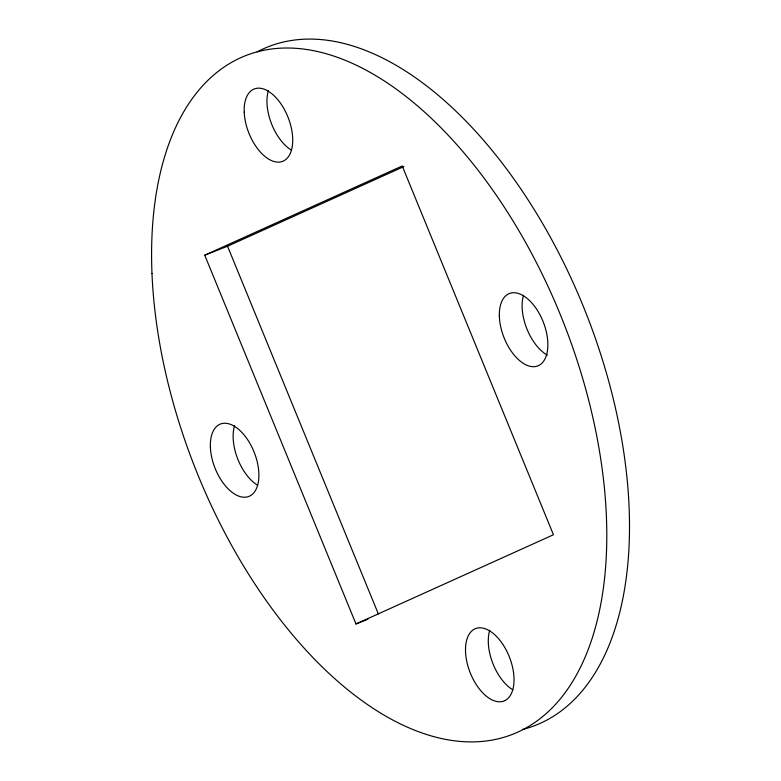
<?xml version="1.0" encoding="UTF-8"?>
<svg xmlns="http://www.w3.org/2000/svg" width="781" height="781" viewBox="0 0 781 781"><rect width="100%" height="100%" fill="white"/><g stroke="black" fill="none" stroke-linecap="round" stroke-linejoin="round"><path stroke-width="1.17" d="M204.739 255.192L402.215 165.992L553.456 534.751L355.98 623.951L204.739 255.192L227.535 246.23L403.933 166.548M355.98 623.951L367.919 619.255M227.535 246.23L378.316 613.856M257.203 51.849A364.639 198.013 68.5 0 1 586.541 314.489A364.639 198.013 68.5 0 1 522.43 729.522M291.498 150.196A38.894 21.126 68.5 0 1 268.4 90.625M512.824 689.848A38.894 21.126 68.5 0 1 489.726 630.277M257.671 485.294A38.894 21.126 68.5 0 1 234.573 425.713M547.364 355.17A38.894 21.126 68.5 0 1 523.495 295.394M151.983 273.487A364.639 198.013 68.5 0 0 504.184 737.215A364.639 198.013 68.5 0 0 481.116 174.212A364.639 198.013 68.5 0 0 151.983 273.487M244.209 112.181A38.894 21.126 68.5 0 0 281.775 161.647A38.894 21.126 68.5 0 0 279.315 101.598A38.894 21.126 68.5 0 0 244.209 112.181M465.535 651.842A38.894 21.126 68.5 0 0 503.101 701.299A38.894 21.126 68.5 0 0 500.641 641.25A38.894 21.126 68.5 0 0 465.535 651.842M210.382 447.279A38.894 21.126 68.5 0 0 247.948 496.745A38.894 21.126 68.5 0 0 245.488 436.686A38.894 21.126 68.5 0 0 210.382 447.279M499.342 316.1A38.894 21.126 68.5 0 0 536.547 366.318A38.894 21.126 68.5 0 0 534.868 306.689A38.894 21.126 68.5 0 0 499.342 316.1"/></g></svg>
